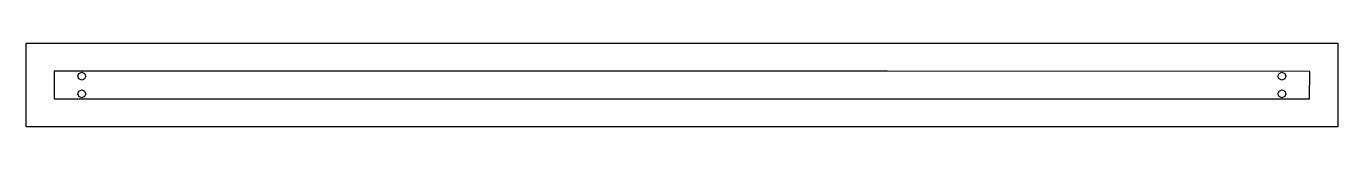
# Model space of a CAD drawing. Header units: millimetres. Extents: x -121 to 349, y 3 to 33.
import ezdxf

# ---------------------------------------------------------------- set-up
doc = ezdxf.new("R2010")
doc.units = ezdxf.units.MM
doc.layers.add('001_adhesive', color=7, linetype='Continuous')

msp = doc.modelspace()

# ---------------------------------------------------------------- linework, layer by layer
at = {"layer": '001_adhesive'}
for points in [[(-120.57, 3.15), (-120.57, 33.15), (349.32, 33.15), (349.32, 3.15)], [(339.32, 23.04), (188.03, 23.08), (117.32, 23.1), (111.32, 23.1), (-2.68, 23.13), (-8.68, 23.13), (-110.57, 23.15), (-110.57, 13.15), (-8.68, 13.15), (-2.68, 13.15), (111.32, 13.15), (117.32, 13.15), (231.32, 13.15), (237.32, 13.15), (339.21, 13.15)], [(-99.26, 21.33), (-99.67, 20.32), (-100.68, 19.91), (-101.69, 20.33), (-102.1, 21.33), (-101.68, 22.34), (-100.67, 22.75), (-99.67, 22.34)], [(327.9, 21.33), (328.32, 22.34), (329.32, 22.75), (330.32, 22.34), (330.74, 21.33), (330.33, 20.32), (329.32, 19.91), (328.32, 20.32)], [(-99.26, 14.98), (-99.67, 13.97), (-100.68, 13.56), (-101.69, 13.98), (-102.1, 14.98), (-101.68, 15.99), (-100.67, 16.4), (-99.67, 15.99)], [(327.9, 14.98), (328.32, 15.99), (329.32, 16.4), (330.32, 15.99), (330.74, 14.98), (330.33, 13.97), (329.32, 13.56), (328.32, 13.97)]]:
    msp.add_lwpolyline(points, close=True, dxfattribs=at)

doc.saveas('drawing.dxf')
